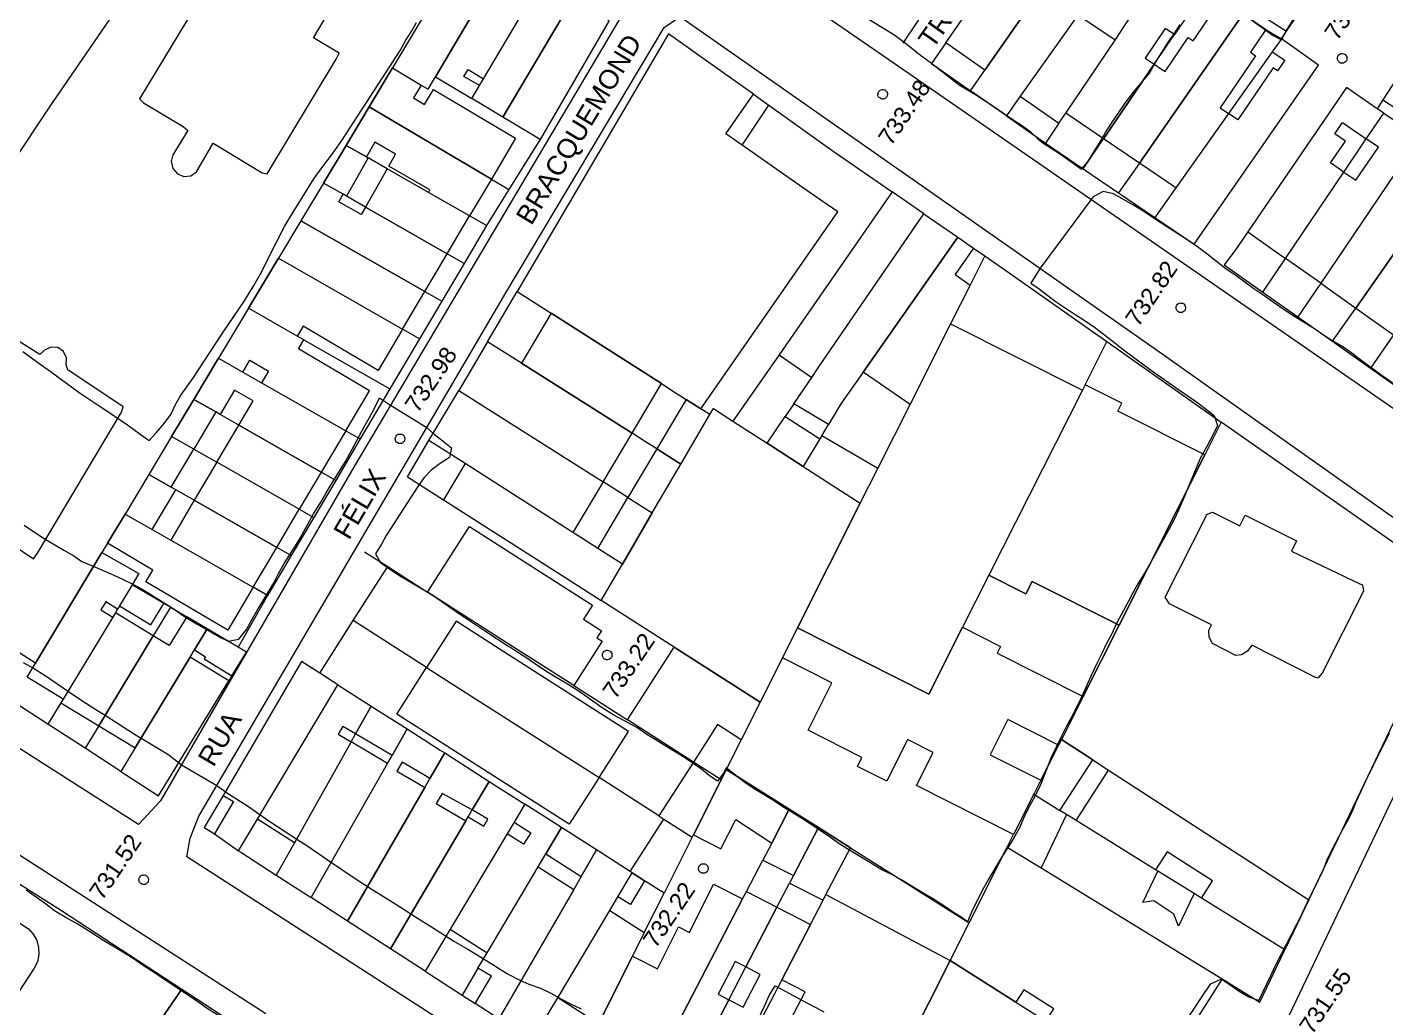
# Model space of a CAD drawing. Header units: metres. Extents: x 325024 to 7190115, y 7391967 to 10157759.
# Drawn here: x 325580.7 to 325721.8, y 7392754.9 to 7392856.7 of the extents above; entities that cross this region are included whole.
import ezdxf
from ezdxf.enums import TextEntityAlignment as Align

# ---------------------------------------------------------------- set-up
doc = ezdxf.new("R2010")
doc.units = ezdxf.units.M
doc.layers.get('0').update_dxf_attribs({"lineweight": 18})
for name, color, linetype, lineweight in [('100_SIST_VIARIO_MEIO_FIO', 1, 'Continuous', 18), ('160_P_SIMP_ASF_TOP', 7, 'Continuous', 18), ('168_P_SIMP_PARALE_TOP', 7, 'Continuous', 18), ('206_MURO_E_MURO_ARRIMO', 7, 'Continuous', 18), ('214_PROJ_BEIRAL_EDIF', 10, 'Continuous', 18), ('216_EDIF_NOTAVEL', 2, 'Continuous', 18), ('228_CONST_FUND_RUINA_E_TOP', 10, 'Continuous', 18), ('604_CURVA_INTERM', 7, 'Continuous', 18), ('606_PTO_COTADO', 7, 'Continuous', 18), ('608_PTO_COTADO_INTERVIA', 1, 'Continuous', 18)]:
    doc.layers.add(name, color=color, linetype=linetype, lineweight=lineweight)
doc.styles.add('Style-Arial', font='arial.ttf', dxfattribs={"height": 1.75})

# ---------------------------------------------------------------- blocks, each defined once
blk = doc.blocks.new('SP09')
at = {"color": 0, "linetype": 'Continuous'}
blk.add_lwpolyline([(-0.03, -0.51), (-0.14, -0.49), (-0.24, -0.46), (-0.31, -0.42), (-0.35, -0.39), (-0.42, -0.31), (-0.47, -0.24), (-0.51, -0.15), (-0.52, -0.09), (-0.52, 0.03), (-0.51, 0.11), (-0.48, 0.2), (-0.44, 0.27), (-0.4, 0.33), (-0.32, 0.39), (-0.23, 0.44), (-0.15, 0.48), (-0.1, 0.48), (-0.03, 0.48), (0.08, 0.48), (0.19, 0.44), (0.27, 0.4), (0.35, 0.32), (0.41, 0.23), (0.46, 0.11), (0.48, 0.03), (0.48, -0.03), (0.47, -0.08), (0.44, -0.21), (0.38, -0.3), (0.31, -0.38), (0.23, -0.44), (0.1, -0.49), (0.02, -0.51)], close=True, dxfattribs=at)
blk = doc.blocks.new('SP10')
at = {"color": 0, "linetype": 'Continuous'}
blk.add_lwpolyline([(-0.03, -0.51), (-0.14, -0.49), (-0.24, -0.46), (-0.31, -0.42), (-0.35, -0.39), (-0.42, -0.31), (-0.47, -0.24), (-0.51, -0.15), (-0.52, -0.09), (-0.52, 0.03), (-0.51, 0.11), (-0.48, 0.2), (-0.44, 0.27), (-0.4, 0.33), (-0.32, 0.39), (-0.23, 0.44), (-0.15, 0.48), (-0.1, 0.48), (-0.03, 0.48), (0.08, 0.48), (0.19, 0.44), (0.27, 0.4), (0.35, 0.32), (0.41, 0.23), (0.46, 0.11), (0.48, 0.03), (0.48, -0.03), (0.47, -0.08), (0.44, -0.21), (0.38, -0.3), (0.31, -0.38), (0.23, -0.44), (0.1, -0.49), (0.02, -0.51)], close=True, dxfattribs=at)

msp = doc.modelspace()

# ---------------------------------------------------------------- linework, layer by layer
at = {"layer": '100_SIST_VIARIO_MEIO_FIO'}
for points in [[(325537.017, 7392935.249), (325582.306, 7392903.702), (325637.758, 7392864.894), (325643.443, 7392861.206), (325642.878, 7392858.634), (325614.67, 7392811.101), (325594.577, 7392776.41), (325592.279, 7392773.934), (325542.214, 7392805.927)], [(325670.758, 7392852.929), (325658.34, 7392861.509), (325584.672, 7392912.655), (325584.063, 7392913.077)], [(325597.316, 7392770.598), (325597.658, 7392772.521), (325598.555, 7392774.8), (325630.424, 7392829.134), (325646.857, 7392856.674), (325648.087, 7392857.496), (325648.825, 7392857.615), (325665.937, 7392845.643)], [(325856.985, 7392723.922), (325800.287, 7392763.136), (325735.786, 7392807.999), (325670.758, 7392852.929)], [(325665.937, 7392845.643), (325698.102, 7392823.14), (325729.943, 7392800.632), (325731.266, 7392797.969), (325731.258, 7392794.997), (325711.748, 7392754.104), (325692.516, 7392714.283), (325690.773, 7392712.897), (325688.58, 7392712.51), (325686.384, 7392713.272), (325635.345, 7392746.081), (325610.61, 7392762.028)], [(325524.887, 7392806.46), (325545.674, 7392792.84), (325605.525, 7392754.343)], [(325610.61, 7392762.028), (325597.316, 7392770.598)]]:
    msp.add_lwpolyline(points, dxfattribs=at)
at = {"layer": '206_MURO_E_MURO_ARRIMO'}
for p, q in [((325687.039, 7392878.055), (325671.648, 7392855.031)), ((325676.117, 7392855.066), (325674.636, 7392852.933)), ((325710.958, 7392855.484), (325711.491, 7392856.27)), ((325674.636, 7392852.933), (325678.69, 7392850.102)), ((325656.137, 7392849.744), (325657.75, 7392848.594)), ((325657.75, 7392848.594), (325664.425, 7392843.83)), ((325721.509, 7392849.145), (325720.916, 7392848.229)), ((325682.402, 7392847.509), (325686.474, 7392844.665)), ((325633.988, 7392845.057), (325633.805, 7392844.744)), ((325633.805, 7392844.744), (325630.75, 7392839.84)), ((325664.425, 7392843.83), (325664.639, 7392843.682)), ((325664.639, 7392843.682), (325670.548, 7392839.6)), ((325686.474, 7392844.665), (325690.377, 7392842.013)), ((325690.377, 7392842.013), (325694.059, 7392839.511)), ((325630.75, 7392839.84), (325628.425, 7392836.108)), ((325694.059, 7392839.511), (325697.833, 7392836.946)), ((325628.425, 7392836.108), (325626.102, 7392832.185)), ((325707.469, 7392835.456), (325706.125, 7392833.493)), ((325679.005, 7392833.758), (325680.158, 7392832.961)), ((325680.158, 7392832.961), (325683.05, 7392830.963)), ((325706.125, 7392833.493), (325705.029, 7392832.022)), ((325626.102, 7392832.185), (325623.785, 7392828.272)), ((325683.05, 7392830.963), (325692.841, 7392824.076)), ((325705.029, 7392832.022), (325709.026, 7392829.206)), ((325623.785, 7392828.272), (325621.467, 7392824.359)), ((325628.54, 7392824.047), (325631.609, 7392829.272)), ((325709.026, 7392829.206), (325712.681, 7392826.63)), ((325712.681, 7392826.63), (325716.257, 7392824.11)), ((325621.467, 7392824.359), (325618.382, 7392819.149)), ((325716.257, 7392824.11), (325720.222, 7392821.316)), ((325618.382, 7392819.149), (325615.308, 7392813.959)), ((325615.308, 7392813.959), (325612.764, 7392809.662)), ((325620.216, 7392810.039), (325622.451, 7392813.799)), ((325612.764, 7392809.662), (325610.483, 7392805.811)), ((325610.483, 7392805.811), (325608.138, 7392801.852)), ((325608.138, 7392801.852), (325605.696, 7392797.728)), ((325605.696, 7392797.728), (325602.627, 7392792.363)), ((325601.991, 7392789.375), (325601.683, 7392788.872)), ((325582.891, 7392784.355), (325579.227, 7392786.729)), ((325586.743, 7392781.86), (325582.891, 7392784.355)), ((325590.452, 7392779.457), (325586.743, 7392781.86)), ((325601.069, 7392776.973), (325599.105, 7392773.63)), ((325599.105, 7392773.63), (325600.189, 7392772.993)), ((325602.683, 7392771.226), (325602.913, 7392771.063)), ((325602.913, 7392771.063), (325606.592, 7392768.691)), ((325622.06, 7392758.718), (325625.89, 7392756.249)), ((325625.89, 7392756.249), (325627.254, 7392755.37))]:
    msp.add_line(p, q, dxfattribs=at)
for points in [[(325709.357, 7392856.464), (325710.958, 7392855.484)], [(325697.757, 7392852.858), (325699.848, 7392855.929)], [(325710.013, 7392854.148), (325705.471, 7392847.734)], [(325654.956, 7392844.444), (325657.75, 7392848.594)], [(325687.865, 7392846.727), (325686.474, 7392844.665)], [(325690.377, 7392842.013), (325692.495, 7392845.125)], [(325717.451, 7392841.667), (325719.773, 7392845.101)], [(325618.109, 7392841.994), (325616.13, 7392843.123)], [(325696.213, 7392842.599), (325694.059, 7392839.511)], [(325628.928, 7392840.92), (325630.75, 7392839.84)], [(325615.85, 7392838.034), (325613.871, 7392839.163)], [(325628.425, 7392836.108), (325626.671, 7392837.109)], [(325626.102, 7392832.185), (325624.348, 7392833.186)], [(325680.158, 7392832.961), (325678.635, 7392829.936)], [(325709.026, 7392829.206), (325711.386, 7392832.696)], [(325715.041, 7392830.12), (325712.681, 7392826.63)], [(325622.031, 7392829.272), (325623.785, 7392828.272)], [(325716.257, 7392824.11), (325718.682, 7392827.554)], [(325621.467, 7392824.359), (325619.714, 7392825.359)], [(325609.456, 7392824.241), (325618.382, 7392819.149)], [(325658.805, 7392822.71), (325654.015, 7392815.819)], [(325660.342, 7392817.617), (325659.441, 7392816.294)], [(325602.703, 7392815.402), (325600.774, 7392816.503)], [(325663.228, 7392814.285), (325663.931, 7392815.448)], [(325613.809, 7392814.815), (325615.308, 7392813.959)], [(325644.83, 7392813.745), (325643.536, 7392814.563)], [(325598.029, 7392812.916), (325600.422, 7392811.551)], [(325646.115, 7392812.932), (325644.83, 7392813.745)], [(325612.764, 7392809.662), (325611.264, 7392810.518)], [(325620.216, 7392810.039), (325623.966, 7392807.644)], [(325598.078, 7392807.592), (325596.165, 7392808.683)], [(325641.584, 7392808.839), (325640.531, 7392809.505)], [(325643.109, 7392807.874), (325641.584, 7392808.839)], [(325608.984, 7392806.666), (325610.483, 7392805.811)], [(325608.138, 7392801.852), (325606.639, 7392802.707)], [(325615.754, 7392802.25), (325618.169, 7392800.708)], [(325614.594, 7392795.111), (325618.169, 7392800.708)], [(325618.169, 7392800.708), (325622.312, 7392798.061)], [(325605.696, 7392797.728), (325604.198, 7392798.583)], [(325590.124, 7392796.309), (325589.891, 7392795.923)], [(325595.597, 7392796.493), (325593.811, 7392793.541)], [(325595.597, 7392796.493), (325594.927, 7392796.887)], [(325595.597, 7392796.493), (325597.294, 7392795.497)], [(325611.11, 7392789.656), (325614.594, 7392795.111)], [(325622.198, 7392790.254), (325614.594, 7392795.111)], [(325637.488, 7392788.367), (325643.08, 7392784.795)], [(325584.238, 7392786.581), (325582.891, 7392784.355)], [(325588.158, 7392784.199), (325586.743, 7392781.86)], [(325614.368, 7392782.523), (325614.832, 7392783.349)], [(325646.308, 7392774.853), (325640.114, 7392778.81)], [(325626.518, 7392774.74), (325626.939, 7392775.454)], [(325688.649, 7392774.985), (325687.968, 7392775.407)], [(325655.428, 7392767.004), (325657.124, 7392770.26)], [(325701.89, 7392766.773), (325698.131, 7392769.104)], [(325658.588, 7392765.359), (325659.886, 7392767.852)], [(325644.8, 7392762.721), (325646.862, 7392766.818)], [(325627.539, 7392759.028), (325625.89, 7392756.249)], [(325653.587, 7392755.757), (325655.362, 7392759.165)]]:
    msp.add_lwpolyline(points, dxfattribs=at)
at = {"layer": '214_PROJ_BEIRAL_EDIF'}
for points in [[(325590.482, 7392859.219), (325604.557, 7392879.702), (325626.325, 7392865.262), (325618.666, 7392852.47), (325616.249, 7392848.433), (325613.849, 7392844.425), (325611.503, 7392840.514), (325609.163, 7392836.614), (325606.822, 7392832.714), (325603.706, 7392827.521), (325600.603, 7392822.349), (325598.033, 7392818.067), (325595.729, 7392814.228), (325593.361, 7392810.283), (325590.895, 7392806.173), (325589.068, 7392803.129), (325588.491, 7392802.168), (325581.601, 7392790.686), (325555.626, 7392807.232), (325563.807, 7392819.511), (325570.144, 7392829.023), (325583.289, 7392848.753)], [(325570.144, 7392829.023), (325583.289, 7392848.753), (325590.482, 7392859.219), (325587.899, 7392860.994), (325585.298, 7392862.782), (325580.733, 7392865.918), (325586.116, 7392874.127), (325581.182, 7392877.824), (325577.329, 7392872.682), (325581.766, 7392869.356), (325576.918, 7392862.887), (325559.058, 7392876.272), (325549.069, 7392863.496), (325539.322, 7392850.49), (325538.667, 7392849.616), (325540.925, 7392848.139), (325549.024, 7392842.841), (325554.038, 7392839.56), (325555.961, 7392838.302), (325561.432, 7392834.723)], [(325626.325, 7392865.262), (325618.666, 7392852.47), (325621.625, 7392850.699), (325622.36, 7392850.259), (325623.128, 7392851.559), (325632.059, 7392866.676), (325628.562, 7392868.999)], [(325680.184, 7392852.242), (325676.117, 7392855.066), (325685.43, 7392868.483), (325685.871, 7392868.174), (325689.519, 7392865.613)], [(325627.696, 7392850.632), (325626.086, 7392851.596), (325626.509, 7392852.303), (325628.115, 7392851.341), (325634.168, 7392861.587), (325635.733, 7392864.235), (325632.059, 7392866.676), (325623.128, 7392851.559), (325626.907, 7392849.297)], [(325680.184, 7392852.242), (325689.519, 7392865.613), (325693.343, 7392862.928), (325690.922, 7392859.517), (325689.821, 7392857.965), (325683.833, 7392849.526), (325682.402, 7392847.509), (325678.69, 7392850.102)], [(325707.197, 7392866.075), (325703.993, 7392861.086), (325711.491, 7392856.27), (325714.819, 7392861.18)], [(325697.757, 7392852.858), (325692.495, 7392845.125), (325688.579, 7392847.787), (325693.685, 7392855.359), (325694.748, 7392856.937), (325697.039, 7392860.334), (325698.067, 7392861.858), (325699.148, 7392863.463), (325701.574, 7392861.8), (325701.824, 7392861.628), (325700.284, 7392859.361), (325701.583, 7392858.478), (325699.848, 7392855.929), (325698.911, 7392856.566), (325696.822, 7392853.493)], [(325637.393, 7392859.656), (325630.132, 7392847.366), (325626.907, 7392849.297), (325627.696, 7392850.632), (325628.115, 7392851.341), (325634.168, 7392861.587)], [(325702.022, 7392859.123), (325703.121, 7392860.739), (325707.008, 7392858.074), (325696.213, 7392842.599), (325692.495, 7392845.125), (325697.757, 7392852.858), (325698.878, 7392852.096), (325701.283, 7392855.635), (325701.815, 7392855.274), (325703.669, 7392858.003)], [(325637.393, 7392859.656), (325641.177, 7392857.391), (325633.988, 7392845.057), (325630.132, 7392847.366)], [(325688.579, 7392847.787), (325693.685, 7392855.359), (325689.821, 7392857.965), (325683.833, 7392849.526), (325687.865, 7392846.727)], [(325696.213, 7392842.599), (325707.008, 7392858.074), (325709.357, 7392856.464), (325707.745, 7392854.093), (325708.276, 7392853.732), (325704.601, 7392848.325), (325705.471, 7392847.734), (325700.009, 7392840.019)], [(325710.013, 7392854.148), (325711.319, 7392853.26), (325710.574, 7392852.164), (325710.094, 7392852.49), (325706.423, 7392847.087), (325705.471, 7392847.734), (325700.009, 7392840.019), (325697.833, 7392836.946), (325701.899, 7392834.183), (325714.81, 7392852.741), (325710.958, 7392855.484)], [(325731.604, 7392849.577), (325724.726, 7392854.114), (325721.509, 7392849.145), (325728.899, 7392844.361), (325730.767, 7392847.246), (325730.294, 7392847.553)], [(325621.625, 7392850.699), (325620.83, 7392849.357), (325621.98, 7392848.676), (325622.907, 7392850.242), (325631.451, 7392845.182), (325628.928, 7392840.92), (325616.249, 7392848.433), (325618.666, 7392852.47)], [(325719.773, 7392845.101), (325721.583, 7392847.778), (325720.916, 7392848.229), (325717.716, 7392850.428), (325707.469, 7392835.456), (325711.386, 7392832.696), (325717.451, 7392841.667), (325716.055, 7392842.627), (325717.603, 7392844.88), (325716.497, 7392845.64), (325717.296, 7392846.803)], [(325615.948, 7392843.227), (325613.849, 7392844.425), (325616.249, 7392848.433), (325628.928, 7392840.92), (325626.671, 7392837.109), (325622.396, 7392839.548), (325622.55, 7392839.817), (325618.269, 7392842.26), (325618.984, 7392843.513), (325616.817, 7392844.749)], [(325719.773, 7392845.101), (325721.583, 7392847.778), (325725.286, 7392845.273), (325715.041, 7392830.12), (325711.386, 7392832.696), (325717.451, 7392841.667), (325718.687, 7392840.818), (325721.034, 7392844.235)], [(325733.119, 7392839.976), (325732.917, 7392839.731), (325728.122, 7392832.775), (325731.638, 7392830.219), (325728.694, 7392826.17), (325725.28, 7392828.652), (325722.613, 7392824.784), (325720.222, 7392821.316), (325724.748, 7392818.127), (325741.12, 7392840.648), (325737.407, 7392843.383), (325739.479, 7392846.195), (325738.045, 7392847.252), (325737.335, 7392845.797), (325736.49, 7392844.063)], [(325727.334, 7392839.837), (325729.267, 7392842.581), (325725.286, 7392845.273), (325715.041, 7392830.12), (325718.682, 7392827.554), (325725.007, 7392836.534), (325723.768, 7392837.386), (325725.273, 7392839.576), (325724.025, 7392840.433), (325724.808, 7392841.572)], [(325615.948, 7392843.227), (325616.13, 7392843.123), (325613.871, 7392839.163), (325613.537, 7392839.354), (325611.503, 7392840.514), (325613.849, 7392844.425)], [(325729.267, 7392842.581), (325727.334, 7392839.837), (325728.581, 7392838.98), (325726.294, 7392835.65), (325725.007, 7392836.534), (325718.682, 7392827.554), (325722.613, 7392824.784), (325725.28, 7392828.652), (325728.122, 7392832.775), (325732.917, 7392839.731), (325733.119, 7392839.976), (325731.184, 7392841.285)], [(325626.671, 7392837.109), (325622.396, 7392839.548), (325618.109, 7392841.994), (325615.85, 7392838.034), (325624.348, 7392833.186)], [(325613.537, 7392839.354), (325611.503, 7392840.514), (325609.163, 7392836.614), (325622.031, 7392829.272), (325624.348, 7392833.186), (325615.85, 7392838.034), (325615.401, 7392837.247), (325613.088, 7392838.567)], [(325673.847, 7392837.321), (325670.548, 7392839.6), (325658.805, 7392822.71), (325662.193, 7392820.337), (325662.942, 7392821.436)], [(325619.714, 7392825.359), (325622.031, 7392829.272), (325609.163, 7392836.614), (325606.822, 7392832.714)], [(325667.542, 7392820.899), (325665.233, 7392817.603), (325663.931, 7392815.448), (325660.342, 7392817.617), (325662.193, 7392820.337), (325662.942, 7392821.436), (325673.847, 7392837.321), (325677.349, 7392834.902)], [(325678.635, 7392829.936), (325676.618, 7392825.928), (325672.402, 7392817.553), (325667.542, 7392820.899), (325677.349, 7392834.902), (325679.005, 7392833.758), (325677.087, 7392831.02)], [(325619.714, 7392825.359), (325617.169, 7392821.062), (325609.385, 7392825.671), (325608.77, 7392824.632), (325603.706, 7392827.521), (325606.822, 7392832.714)], [(325603.13, 7392820.907), (325603.865, 7392822.148), (325605.78, 7392821.014), (325605.063, 7392819.804), (325613.809, 7392814.815), (325616.271, 7392818.974), (325608.916, 7392823.329), (325609.456, 7392824.241), (325608.77, 7392824.632), (325603.706, 7392827.521), (325600.603, 7392822.349)], [(325643.536, 7392814.563), (325646.59, 7392819.703), (325635.123, 7392827.028), (325632.063, 7392821.819)], [(325669.058, 7392810.909), (325672.402, 7392817.553), (325676.618, 7392825.928), (325690.297, 7392819.042), (325680.585, 7392799.826), (325677.85, 7392794.416), (325674.344, 7392787.479), (325660.719, 7392794.345), (325667.24, 7392807.298)], [(325640.531, 7392809.505), (325643.536, 7392814.563), (325632.063, 7392821.819), (325628.54, 7392824.047), (325625.535, 7392818.989)], [(325703.008, 7392812.308), (325693.968, 7392816.862), (325694.38, 7392817.678), (325690.576, 7392819.595), (325692.841, 7392824.076), (325704.725, 7392815.717)], [(325603.13, 7392820.907), (325605.063, 7392819.804), (325613.809, 7392814.815), (325611.264, 7392810.518), (325602.703, 7392815.402), (325604.184, 7392817.903), (325602.273, 7392819.034), (325600.774, 7392816.503), (325600.31, 7392816.768), (325598.033, 7392818.067), (325600.603, 7392822.349)], [(325640.531, 7392809.505), (325637.406, 7392804.246), (325626.2, 7392811.404), (325622.451, 7392813.799), (325625.535, 7392818.989)], [(325694.101, 7392794.629), (325703.008, 7392812.308), (325693.968, 7392816.862), (325694.38, 7392817.678), (325690.576, 7392819.595), (325690.297, 7392819.042), (325680.585, 7392799.826), (325684.443, 7392797.882), (325685.091, 7392799.168)], [(325600.31, 7392816.768), (325598.029, 7392812.916), (325595.729, 7392814.228), (325598.033, 7392818.067)], [(325659.15, 7392791.228), (325656.842, 7392786.643), (325647.907, 7392792.351), (325640.323, 7392797.195), (325642.531, 7392800.972), (325645.633, 7392806.278), (325648.604, 7392811.358), (325651.608, 7392816.497), (325651.979, 7392817.131), (325654.015, 7392815.819), (325657.562, 7392813.534), (325661.314, 7392811.116), (325667.24, 7392807.298), (325660.719, 7392794.345)], [(325646.115, 7392812.932), (325648.604, 7392811.358), (325651.608, 7392816.497), (325650.697, 7392817.079), (325649.161, 7392818.06)], [(325661.314, 7392811.116), (325657.562, 7392813.534), (325659.441, 7392816.294), (325663.041, 7392813.975)], [(325703.008, 7392812.308), (325694.101, 7392794.629), (325690.365, 7392787.215), (325688.124, 7392782.767), (325691.372, 7392780.665), (325693.019, 7392779.599), (325713.821, 7392766.135), (325728.809, 7392797.436), (325727.375, 7392799.868), (325704.725, 7392815.717)], [(325595.685, 7392808.957), (325598.029, 7392812.916), (325595.729, 7392814.228), (325593.361, 7392810.283)], [(325602.703, 7392815.402), (325611.264, 7392810.518), (325608.984, 7392806.666), (325600.422, 7392811.551)], [(325663.041, 7392813.975), (325661.314, 7392811.116), (325667.24, 7392807.298), (325669.058, 7392810.909), (325663.228, 7392814.285)], [(325646.115, 7392812.932), (325643.109, 7392807.874), (325645.633, 7392806.278), (325648.604, 7392811.358)], [(325598.078, 7392807.592), (325606.639, 7392802.707), (325608.984, 7392806.666), (325600.422, 7392811.551)], [(325595.685, 7392808.957), (325593.361, 7392810.283), (325590.895, 7392806.173), (325593.723, 7392804.56), (325596.165, 7392808.683)], [(325595.636, 7392803.468), (325604.198, 7392798.583), (325606.639, 7392802.707), (325598.078, 7392807.592)], [(325639.977, 7392802.603), (325643.109, 7392807.874), (325645.633, 7392806.278), (325642.531, 7392800.972)], [(325589.068, 7392803.129), (325590.895, 7392806.173), (325593.723, 7392804.56), (325595.636, 7392803.468), (325604.198, 7392798.583), (325601.552, 7392794.115), (325593.057, 7392799.145), (325593.768, 7392800.346)], [(325703.181, 7392806.126), (325703.815, 7392806.373), (325706.653, 7392804.944), (325707.21, 7392806.052), (325712.527, 7392803.372), (325712.021, 7392802.317), (325719.118, 7392798.929), (325719.38, 7392798.824), (325719.485, 7392798.15), (325715.209, 7392789.649), (325714.762, 7392789.148), (325714.511, 7392789.21), (325707.892, 7392792.545), (325707.454, 7392791.943), (325706.81, 7392791.569), (325706.239, 7392791.478), (325703.812, 7392792.74), (325703.446, 7392793.386), (325703.443, 7392794.128), (325703.699, 7392794.653), (325699.345, 7392796.852), (325698.892, 7392797.53), (325703.134, 7392805.955)], [(325591.642, 7392798.817), (325590.328, 7392796.645), (325590.124, 7392796.309), (325588.901, 7392797.049), (325588.395, 7392796.213), (325589.619, 7392795.473), (325584.471, 7392786.965), (325580.727, 7392789.23), (325581.601, 7392790.686), (325588.491, 7392802.168), (325592.328, 7392800.002)], [(325594.927, 7392796.887), (325591.642, 7392798.817), (325590.328, 7392796.645), (325593.58, 7392794.669)], [(325690.365, 7392787.215), (325694.101, 7392794.629), (325685.091, 7392799.168), (325684.443, 7392797.882), (325680.585, 7392799.826), (325677.85, 7392794.416), (325681.794, 7392792.43), (325681.433, 7392791.715)], [(325588.158, 7392784.199), (325593.811, 7392793.541), (325589.891, 7392795.923), (325589.619, 7392795.473), (325584.471, 7392786.965), (325584.238, 7392786.581)], [(325599.433, 7392794.239), (325597.294, 7392795.497), (325595.487, 7392792.523), (325593.811, 7392793.541), (325588.158, 7392784.199), (325591.938, 7392781.903), (325597.658, 7392791.317), (325598.109, 7392792.059)], [(325685.262, 7392777.085), (325683.16, 7392772.913), (325673.065, 7392777.999), (325674.796, 7392781.436), (325672.151, 7392782.768), (325669.976, 7392778.451), (325666.94, 7392779.981), (325667.412, 7392780.917), (325661.823, 7392783.733), (325664.293, 7392788.637), (325659.15, 7392791.228), (325660.719, 7392794.345), (325674.344, 7392787.479), (325677.85, 7392794.416), (325681.794, 7392792.43), (325681.433, 7392791.715), (325690.365, 7392787.215), (325688.124, 7392782.767), (325687.829, 7392782.181), (325682.566, 7392784.832), (325680.73, 7392781.189), (325685.993, 7392778.537)], [(325598.109, 7392792.059), (325599.254, 7392791.363), (325599.11, 7392791.125), (325601.991, 7392789.375), (325603.505, 7392791.847), (325602.627, 7392792.363), (325599.433, 7392794.239)], [(325649.913, 7392780.43), (325643.08, 7392784.795), (325647.907, 7392792.351), (325656.842, 7392786.643), (325654.877, 7392782.74), (325652.4, 7392784.323)], [(325591.938, 7392781.903), (325590.452, 7392779.457), (325594.366, 7392776.92), (325601.683, 7392788.872), (325597.658, 7392791.317)], [(325604.648, 7392774.505), (325613.004, 7392788.446), (325611.11, 7392789.656), (325609.228, 7392790.858), (325601.069, 7392776.973), (325602.158, 7392776.331), (325600.189, 7392772.993), (325602.683, 7392771.226)], [(325659.15, 7392791.228), (325656.842, 7392786.643), (325654.877, 7392782.74), (325653.325, 7392779.657), (325659.868, 7392775.529), (325662.891, 7392773.621), (325666.206, 7392771.529), (325678.541, 7392763.745), (325682.502, 7392771.607), (325683.16, 7392772.913), (325673.065, 7392777.999), (325674.796, 7392781.436), (325672.151, 7392782.768), (325669.976, 7392778.451), (325666.94, 7392779.981), (325667.412, 7392780.917), (325661.823, 7392783.733), (325664.293, 7392788.637)], [(325614.832, 7392783.349), (325613.515, 7392784.125), (325613.034, 7392783.31), (325614.368, 7392782.523), (325608.483, 7392772.056), (325604.648, 7392774.505), (325613.004, 7392788.446), (325616.457, 7392786.24)], [(325618.615, 7392781.116), (325614.832, 7392783.349), (325616.457, 7392786.24), (325620.178, 7392783.863)], [(325685.993, 7392778.537), (325687.829, 7392782.181), (325682.566, 7392784.832), (325680.73, 7392781.189)], [(325614.368, 7392782.523), (325608.483, 7392772.056), (325606.592, 7392768.691), (325610.216, 7392766.354), (325618.147, 7392780.293)], [(325685.262, 7392777.085), (325687.968, 7392775.407), (325691.372, 7392780.665), (325688.124, 7392782.767), (325687.829, 7392782.181), (325685.993, 7392778.537)], [(325626.939, 7392775.454), (325623.819, 7392777.174), (325623.202, 7392776.128), (325626.269, 7392774.318), (325618.441, 7392761.052), (325613.978, 7392763.929), (325622.008, 7392777.792), (325622.544, 7392778.717), (325624.081, 7392781.371), (325628.692, 7392778.425)], [(325652.789, 7392778.593), (325649.913, 7392780.43), (325646.308, 7392774.853), (325646.839, 7392774.514), (325649.788, 7392772.63), (325649.905, 7392772.862)], [(325649.905, 7392772.862), (325652.771, 7392771.419), (325654.31, 7392774.476), (325658.04, 7392772.02), (325659.868, 7392775.529), (325653.325, 7392779.657), (325652.789, 7392778.593)], [(325702.65, 7392766.302), (325703.803, 7392768.083), (325699.106, 7392771.123), (325697.894, 7392769.251), (325689.637, 7392774.372), (325693.019, 7392779.599), (325713.821, 7392766.135), (325711.325, 7392760.922)], [(325626.939, 7392775.454), (325628.692, 7392778.425), (325632.401, 7392776.055), (325631.292, 7392774.195), (325630.572, 7392772.988), (325624.658, 7392763.074), (325622.06, 7392758.718), (325618.441, 7392761.052), (325626.269, 7392774.318), (325626.518, 7392774.74), (325628.156, 7392773.774), (325628.577, 7392774.488)], [(325631.292, 7392774.195), (325633.023, 7392773.089), (325632.267, 7392771.905), (325630.572, 7392772.988), (325624.658, 7392763.074), (325628.488, 7392760.627), (325633.796, 7392769.569), (325634.583, 7392770.895), (325636.204, 7392773.626), (325632.401, 7392776.055)], [(325644.842, 7392768.109), (325643.567, 7392768.923), (325643.355, 7392769.059), (325646.839, 7392774.514), (325649.788, 7392772.63), (325646.862, 7392766.818)], [(325658.04, 7392772.02), (325657.124, 7392770.26), (325660.306, 7392768.658), (325662.891, 7392773.621), (325659.868, 7392775.529)], [(325711.325, 7392760.922), (325702.65, 7392766.302), (325701.89, 7392766.773), (325700.278, 7392763.408), (325699.8, 7392764.648), (325697.731, 7392766.03), (325696.58, 7392765.865), (325698.131, 7392769.104), (325697.894, 7392769.251), (325689.637, 7392774.372), (325688.649, 7392774.985), (325686.003, 7392769.458), (325704.818, 7392757.912), (325708.733, 7392755.509)], [(325639.842, 7392771.303), (325636.204, 7392773.626), (325634.583, 7392770.895), (325638.252, 7392768.552)], [(325660.306, 7392768.658), (325659.886, 7392767.852), (325663.376, 7392766.096), (325663.675, 7392766.671), (325666.206, 7392771.529), (325662.891, 7392773.621)], [(325643.355, 7392769.059), (325639.842, 7392771.303), (325638.252, 7392768.552), (325637.48, 7392767.216), (325629.715, 7392753.783), (325633.179, 7392751.55), (325635.822, 7392755.969), (325641.224, 7392765.005), (325642.076, 7392766.43), (325643.567, 7392768.923)], [(325696.782, 7392746.963), (325689.732, 7392751.457), (325688.484, 7392752.253), (325686.494, 7392753.521), (325687.319, 7392754.816), (325684.208, 7392756.8), (325683.382, 7392755.505), (325676.575, 7392759.844), (325678.541, 7392763.745), (325682.502, 7392771.607), (325686.003, 7392769.458), (325704.818, 7392757.912), (325700.63, 7392751.342), (325700.38, 7392751.501), (325698.329, 7392748.285), (325697.828, 7392748.604)], [(325627.539, 7392759.028), (325628.488, 7392760.627), (325633.796, 7392769.569), (325637.48, 7392767.216), (325629.715, 7392753.783), (325627.254, 7392755.37), (325628.928, 7392758.208)], [(325642.076, 7392766.43), (325643.567, 7392768.923), (325644.842, 7392768.109), (325643.374, 7392765.654)], [(325655.023, 7392766.225), (325645.541, 7392748.021), (325639.046, 7392751.291), (325640.043, 7392753.273), (325643.572, 7392760.282), (325646.163, 7392758.978), (325648.348, 7392763.318), (325649.492, 7392762.742), (325652.009, 7392767.742)], [(325645.541, 7392748.021), (325655.023, 7392766.225), (325655.428, 7392767.004), (325658.588, 7392765.359), (325655.362, 7392759.165), (325654.257, 7392759.74), (325652.482, 7392756.333), (325653.587, 7392755.757), (325646.816, 7392742.757), (325643.809, 7392744.696)], [(325656.319, 7392752.547), (325658.752, 7392751.28), (325661.507, 7392756.569), (325659.074, 7392757.836), (325662.052, 7392763.554), (325663.376, 7392766.096), (325663.675, 7392766.671), (325676.575, 7392759.844), (325672.149, 7392751.058), (325669.837, 7392752.262), (325667.076, 7392746.961), (325669.459, 7392745.72), (325665.055, 7392736.978), (325662.781, 7392732.464), (325650.113, 7392740.632)], [(325643.572, 7392760.282), (325640.043, 7392753.273), (325635.822, 7392755.969), (325641.224, 7392765.005), (325644.8, 7392762.721)], [(325653.587, 7392755.757), (325655.078, 7392754.981), (325656.852, 7392758.388), (325655.362, 7392759.165), (325658.588, 7392765.359), (325662.052, 7392763.554), (325659.074, 7392757.836), (325656.319, 7392752.547), (325650.113, 7392740.632), (325646.816, 7392742.757)], [(325683.382, 7392755.505), (325686.002, 7392753.835), (325684.079, 7392750.17), (325682.676, 7392747.497), (325681.956, 7392747.872), (325673.436, 7392731.515), (325669.022, 7392733.814), (325669.471, 7392734.677), (325665.055, 7392736.978), (325669.459, 7392745.72), (325672.149, 7392751.058), (325676.575, 7392759.844)]]:
    msp.add_lwpolyline(points, close=True, dxfattribs=at)
for points in [[(325597.361, 7392857.512), (325592.403, 7392849.25), (325592.82, 7392848.847), (325596.933, 7392846.379), (325597.396, 7392845.991), (325595.872, 7392843.45), (325595.684, 7392842.744), (325595.852, 7392842.03), (325596.325, 7392841.476), (325596.996, 7392841.207), (325597.71, 7392841.287), (325598.303, 7392841.698), (325600.032, 7392844.661), (325605.143, 7392841.594), (325605.665, 7392841.485), (325612.813, 7392853.397), (325613.119, 7392853.992), (325610.462, 7392855.596), (325611.582, 7392857.462)], [(325654.956, 7392844.444), (325653.268, 7392845.617), (325656.137, 7392849.744), (325650.835, 7392853.528), (325647.312, 7392856.004), (325631.609, 7392829.272), (325635.123, 7392827.028), (325646.59, 7392819.703), (325648.124, 7392818.723)], [(325661.934, 7392839.593), (325654.956, 7392844.444)], [(325648.124, 7392818.723), (325649.161, 7392818.06), (325650.697, 7392817.079), (325664.91, 7392837.524), (325661.934, 7392839.593)], [(325578.315, 7392803.58), (325581.396, 7392801.527), (325581.791, 7392802.1), (325590.541, 7392816.732), (325590.688, 7392817.306), (325584.948, 7392821.13), (325584.779, 7392821.641), (325584.831, 7392822.371), (325584.512, 7392823.03), (325583.907, 7392823.442), (325583.176, 7392823.498), (325582.514, 7392823.184), (325582.057, 7392822.721), (325575.73, 7392826.658)], [(325638.207, 7392803.734), (325637.406, 7392804.246), (325626.2, 7392811.404), (325623.966, 7392807.644), (325635.794, 7392800.088)], [(325630.846, 7392792.61), (325622.312, 7392798.061), (325626.667, 7392804.879), (325635.31, 7392799.357)], [(325639.977, 7392802.603), (325638.207, 7392803.734)], [(325635.794, 7392800.088), (325640.323, 7392797.195), (325642.531, 7392800.972), (325639.977, 7392802.603)], [(325635.31, 7392799.357), (325639.444, 7392796.716), (325638.509, 7392795.253), (325640.372, 7392794.064), (325639.895, 7392793.317), (325640.431, 7392792.975), (325637.488, 7392788.367)], [(325630.317, 7392791.812), (325625.258, 7392795.044), (325622.198, 7392790.254)], [(325627.181, 7392787.071), (325640.114, 7392778.81), (325643.173, 7392783.6), (325630.317, 7392791.812)], [(325637.488, 7392788.367), (325630.846, 7392792.61)], [(325624.008, 7392782.277), (325619.104, 7392785.41), (325622.198, 7392790.254)], [(325622.198, 7392790.254), (325627.181, 7392787.071)], [(325622.198, 7392790.254), (325627.181, 7392787.071)], [(325627.181, 7392787.071), (325640.114, 7392778.81), (325637.019, 7392773.966), (325624.008, 7392782.277)], [(325612.499, 7392764.883), (325610.216, 7392766.354), (325618.147, 7392780.293), (325618.615, 7392781.116), (325620.178, 7392783.863), (325623.608, 7392781.672)], [(325623.608, 7392781.672), (325624.081, 7392781.371), (325622.544, 7392778.717)], [(325621.903, 7392779.095), (325619.665, 7392780.415), (325619.122, 7392779.495), (325621.312, 7392778.202)], [(325622.544, 7392778.717), (325621.903, 7392779.095)], [(325621.312, 7392778.202), (325622.008, 7392777.792), (325613.978, 7392763.929), (325612.499, 7392764.883)]]:
    msp.add_lwpolyline(points, dxfattribs=at)
at = {"layer": '216_EDIF_NOTAVEL'}
msp.add_lwpolyline([(325504.433, 7392789.183), (325507.569, 7392793.639), (325517.246, 7392807.386), (325584.289, 7392765.032), (325596.78, 7392756.87), (325580.725, 7392733.558), (325501.736, 7392785.353)], close=True, dxfattribs=at)
msp.add_lwpolyline([(325559.414, 7392702.614), (325563.269, 7392708.211), (325580.725, 7392733.558), (325596.78, 7392756.87), (325604.053, 7392752.118)], dxfattribs=at)
at = {"layer": '228_CONST_FUND_RUINA_E_TOP'}
msp.add_lwpolyline([(325574.307, 7392767.419), (325580.862, 7392763.119), (325581.364, 7392762.566), (325581.723, 7392761.91), (325581.919, 7392761.188), (325581.941, 7392760.44), (325581.788, 7392759.707), (325581.468, 7392759.031), (325572.662, 7392745.604)], dxfattribs=at)
at = {"layer": '604_CURVA_INTERM', "flags": 128}
for points, elevation in [([(325667.194, 7392858.089), (325669.81, 7392856.509), (325670.836, 7392855.863), (325672.076, 7392854.922)], 734), ([(325580.266, 7392823.038), (325581.702, 7392821.991), (325583.269, 7392820.883), (325586.127, 7392818.774), (325588.515, 7392817.179), (325589.507, 7392816.546), (325591.157, 7392815.411), (325592.448, 7392814.454), (325593.391, 7392813.796), (325594.108, 7392814.592), (325594.94, 7392815.563), (325595.644, 7392816.509), (325596.144, 7392817.55), (325596.685, 7392818.519), (325597.917, 7392820.224), (325601.077, 7392825.03), (325603.298, 7392828.283), (325604.273, 7392829.884), (325605.094, 7392831.341), (325605.755, 7392832.694), (325607.461, 7392836.006), (325607.959, 7392836.894), (325610.492, 7392840.947), (325611.435, 7392842.234), (325612.45, 7392843.566), (325613.393, 7392844.925), (325618.02, 7392852.019), (325619.45, 7392854.276), (325620.063, 7392855.347), (325620.657, 7392856.323), (325621.163, 7392857.201)], 734), ([(325723.529, 7392819.037), (325721.538, 7392820.437), (325719.34, 7392822.024), (325718.269, 7392822.853), (325717.457, 7392823.457), (325716.193, 7392824.197), (325715.322, 7392824.734), (325714.492, 7392825.307), (325712.243, 7392826.72), (325711.148, 7392827.429), (325708.933, 7392828.987), (325708.1, 7392829.541), (325706.242, 7392830.913), (325705.24, 7392831.579), (325703.23, 7392833.171), (325702.128, 7392833.993), (325700.166, 7392835.292), (325698.272, 7392836.506), (325696.399, 7392837.736), (325695.522, 7392838.248), (325694.651, 7392838.787), (325693.512, 7392839.415), (325692.466, 7392839.655), (325691.433, 7392839.096), (325691.207, 7392838.8), (325685.904, 7392831.674), (325684.95, 7392830.134), (325685.807, 7392829.531), (325687.473, 7392828.27), (325689.441, 7392826.938), (325690.467, 7392826.282), (325691.55, 7392825.554), (325693.501, 7392824.084), (325694.541, 7392823.231), (325697.491, 7392821.07), (325700.289, 7392819.079), (325702.159, 7392817.814), (325703.036, 7392817.108), (325703.982, 7392816.398), (325704.32, 7392815.345), (325703.882, 7392814.417), (325703.192, 7392813.104), (325702.572, 7392811.999), (325702.094, 7392810.856), (325700.777, 7392807.678), (325700.291, 7392806.569), (325699.838, 7392805.597), (325699.233, 7392804.48), (325697.415, 7392801.18), (325696.733, 7392800.026), (325696.059, 7392798.941), (325695.537, 7392797.993), (325695.064, 7392797.062), (325694.568, 7392796.169), (325693.879, 7392794.867), (325693.315, 7392793.662), (325692.775, 7392792.647), (325692.316, 7392791.682), (325691.794, 7392790.654), (325691.168, 7392789.327), (325690.703, 7392788.221), (325690.18, 7392787.084), (325689.715, 7392786.181), (325689.218, 7392785.168), (325688.619, 7392784.099), (325688.116, 7392783.101), (325687.015, 7392780.845), (325686.644, 7392779.812), (325685.85, 7392777.833), (325685.196, 7392776.556), (325684.702, 7392775.661), (325684.235, 7392774.662), (325683.796, 7392773.671), (325683.109, 7392772.408), (325682.306, 7392771.168), (325681.773, 7392770.298), (325680.51, 7392768.211), (325679.855, 7392767.026), (325678.831, 7392764.928), (325678.371, 7392763.853), (325677.699, 7392764.342), (325676.805, 7392764.875), (325675.912, 7392765.489), (325674.85, 7392766.192), (325673.763, 7392766.819), (325671.562, 7392768.168), (325670.518, 7392768.753), (325669.558, 7392769.193), (325668.682, 7392769.728), (325665.852, 7392771.441), (325664.913, 7392772.048), (325664.006, 7392772.685), (325663.118, 7392773.279), (325661.22, 7392774.532), (325659.186, 7392775.772), (325658.216, 7392776.438), (325656.384, 7392777.561), (325655.291, 7392778.278), (325653.303, 7392779.84), (325653.069, 7392779.306), (325652.401, 7392778.445), (325651.533, 7392779.048), (325650.738, 7392779.685), (325648.908, 7392780.944), (325646.876, 7392782.188), (325645.944, 7392782.785), (325645.071, 7392783.303), (325644.037, 7392784.004), (325641.64, 7392785.278), (325640.447, 7392786.041), (325638.156, 7392787.669), (325636.997, 7392788.398), (325634.85, 7392789.699), (325633.745, 7392790.412), (325632.629, 7392791.197), (325631.466, 7392791.939), (325630.729, 7392792.434)], 733), ([(325580.41, 7392805.022), (325581.61, 7392804.204), (325582.5, 7392803.625), (325584.53, 7392802.435), (325585.568, 7392801.841), (325586.415, 7392801.232), (325587.582, 7392800.764), (325589.676, 7392799.847), (325590.7, 7392799.382), (325591.694, 7392798.886), (325592.749, 7392798.326), (325593.86, 7392797.657), (325595.874, 7392796.357), (325596.95, 7392795.605), (325598.297, 7392794.757), (325599.765, 7392793.944), (325600.662, 7392793.41), (325601.602, 7392792.966), (325602.721, 7392793.176), (325603.49, 7392794.176), (325604.109, 7392795.26), (325604.602, 7392796.171), (325605.782, 7392798.099), (325606.305, 7392798.975), (325606.815, 7392799.989), (325607.412, 7392801.027), (325608.599, 7392802.876), (325609.112, 7392803.737), (325610.469, 7392806.201), (325611.297, 7392807.497), (325611.774, 7392808.385), (325612.454, 7392809.496), (325613.106, 7392810.519), (325613.772, 7392811.628), (325614.439, 7392812.821), (325615.715, 7392815.212), (325616.275, 7392816.19), (325616.826, 7392817.235), (325617.316, 7392818.217), (325618.453, 7392817.476), (325622.217, 7392815.141), (325623.008, 7392814.438), (325623.914, 7392813.744), (325624.777, 7392813.053), (325624.595, 7392812.022), (325623.605, 7392811.416), (325622.688, 7392810.714), (325621.951, 7392809.951), (325621.305, 7392809.021), (325620.594, 7392807.951), (325619.387, 7392806.082), (325618.581, 7392804.851), (325618.014, 7392803.938), (325617.519, 7392803.054), (325616.901, 7392802.041), (325617.42, 7392801.143), (325618.391, 7392800.436), (325619.405, 7392799.798), (325622.247, 7392798.103), (325623.309, 7392797.42), (325625.316, 7392796.032), (325627.078, 7392794.858), (325628.227, 7392794.078), (325630.729, 7392792.434)], 733), ([(325580.302, 7392790.758), (325581.401, 7392790.158), (325582.599, 7392789.418), (325585.126, 7392787.685), (325586.526, 7392786.743), (325587.754, 7392785.942), (325588.941, 7392785.209), (325591.884, 7392783.316), (325594.297, 7392781.861), (325595.423, 7392781.164), (325596.743, 7392780.151), (325600.432, 7392778), (325601.641, 7392777.123), (325603.709, 7392775.817), (325605.726, 7392774.402), (325608.843, 7392772.355), (325609.772, 7392771.755), (325612.316, 7392769.999), (325614.787, 7392768.34)], 732), ([(325603.966, 7392751.988), (325602.795, 7392752.808), (325601.602, 7392753.541), (325600.422, 7392754.226), (325599.408, 7392754.861), (325598.457, 7392755.527), (325594.457, 7392758.205), (325593.628, 7392758.767), (325592.778, 7392759.318), (325591.738, 7392760.026), (325590.211, 7392760.955), (325588.69, 7392761.855), (325587.301, 7392762.77), (325585.912, 7392763.64), (325584.675, 7392764.344), (325583.572, 7392765), (325582.642, 7392765.697), (325580.623, 7392767.124)], 732)]:
    msp.add_lwpolyline(points, dxfattribs=dict(at, elevation=elevation))
at = {"layer": '604_CURVA_INTERM'}
for points, elevation in [([(325707.379, 7392857.801), (325709.228, 7392856.46), (325710.11, 7392855.843), (325710.957, 7392855.393), (325711.442, 7392856.275), (325712.662, 7392858.258)], 734), ([(325672.076, 7392854.922), (325673.498, 7392853.809), (325674.507, 7392853.069), (325677.343, 7392850.851), (325677.494, 7392850.724), (325679.308, 7392849.637), (325681.11, 7392848.453), (325683.128, 7392847.093), (325683.99, 7392846.534), (325684.841, 7392845.905), (325685.678, 7392845.114), (325686.186, 7392844.694), (325687.168, 7392844.082), (325688.04, 7392843.514), (325690.212, 7392841.966), (325690.854, 7392842.731), (325692.17, 7392844.867), (325692.7, 7392845.779), (325693.391, 7392846.85), (325694.068, 7392847.849), (325694.824, 7392848.904), (325695.611, 7392849.954), (325697.279, 7392851.944), (325697.779, 7392852.869), (325699.323, 7392855.272), (325699.911, 7392856.131), (325700.448, 7392856.979)], 734), ([(325700.166, 7392752.223), (325703.02, 7392756.5), (325703.641, 7392757.405), (325704.759, 7392757.934), (325706.568, 7392756.654), (325707.567, 7392756.043), (325708.623, 7392755.672), (325709.872, 7392758.28), (325710.417, 7392759.456), (325711.507, 7392761.514), (325712.55, 7392763.598), (325713.107, 7392764.7), (325713.611, 7392765.763), (325714.851, 7392768.272), (325715.327, 7392769.289), (325715.75, 7392770.365), (325716.217, 7392771.351), (325717.314, 7392773.401), (325717.853, 7392774.377), (325718.329, 7392775.316), (325718.722, 7392776.292), (325719.759, 7392778.553), (325721.23, 7392781.512), (325721.711, 7392782.45), (325722.198, 7392783.474)], 732), ([(325614.787, 7392768.34), (325616.437, 7392767.262), (325618.727, 7392765.857), (325619.863, 7392765.139), (325621.16, 7392764.292), (325622.706, 7392763.33), (325625.03, 7392761.84), (325626.501, 7392760.993), (325628.092, 7392760.032), (325630.672, 7392758.401), (325631.876, 7392757.79), (325632.817, 7392757.39), (325634.029, 7392756.963), (325635.116, 7392756.432), (325636.156, 7392755.84), (325637.204, 7392755.286), (325638.237, 7392754.807)], 732), ([(325656.294, 7392752.978), (325657.254, 7392755.024), (325657.785, 7392756.196), (325658.39, 7392757.207), (325659.449, 7392756.654), (325661.167, 7392755.718), (325662.559, 7392754.982), (325663.439, 7392754.496)], 732)]:
    msp.add_lwpolyline(points, dxfattribs=dict(at, elevation=elevation))

# ---------------------------------------------------------------- block references
at = {"layer": '606_PTO_COTADO', "rotation": 55.83005668387076}
for p in [(325717.279, 7392853.484, 733.52), (325619.457, 7392814.006, 732.97), (325640.962, 7392791.565, 733.225), (325650.939, 7392769.404, 732.225)]:
    msp.add_blockref('SP09', p, dxfattribs=at)
at = {"layer": '608_PTO_COTADO_INTERVIA', "rotation": 55.83005668387076}
for p in [(325669.571, 7392849.767, 733.48), (325700.525, 7392827.604, 732.82), (325592.841, 7392768.243, 731.525)]:
    msp.add_blockref('SP10', p, dxfattribs=at)

# ---------------------------------------------------------------- texts
at = {"layer": '160_P_SIMP_ASF_TOP', "style": 'Style-Arial'}
msp.add_text('TRAVESSA', height=2, rotation=54.83006, dxfattribs=at).set_placement((325674.762, 7392854.343))
at = {"layer": '168_P_SIMP_PARALE_TOP', "style": 'Style-Arial'}
for s, rotation, p in [('BRACQUEMOND', 58.88354, (325632.227, 7392836.551)), ('FÉLIX', 59.56092, (325613.285, 7392803.883)), ('RUA', 59.32514, (325599.213, 7392780.322))]:
    msp.add_text(s, height=2, rotation=rotation, dxfattribs=at).set_placement(p, align=Align.MIDDLE_LEFT)
at = {"layer": '606_PTO_COTADO', "style": 'Style-Arial'}
for s, p in [('733.52', (325718.137, 7392858.777, 733.52)), ('732.98', (325622.645, 7392820.138, 732.97)), ('733.22', (325643.184, 7392790.422, 733.225)), ('732.22', (325647.373, 7392764.58, 732.225)), ('731.55', (325715.525, 7392755.621, 731.555))]:
    msp.add_text(s, height=1.75, rotation=55.83006, dxfattribs=at).set_placement(p, align=Align.MIDDLE_CENTER)
at = {"layer": '608_PTO_COTADO_INTERVIA', "style": 'Style-Arial'}
for s, p in [('733.48', (325671.801, 7392847.866, 733.48)), ('732.82', (325697.46, 7392829.075, 732.82)), ('731.52', (325589.881, 7392769.559, 731.525))]:
    msp.add_text(s, height=1.75, rotation=55.83006, dxfattribs=at).set_placement(p, align=Align.MIDDLE_CENTER)

doc.saveas('drawing.dxf')
